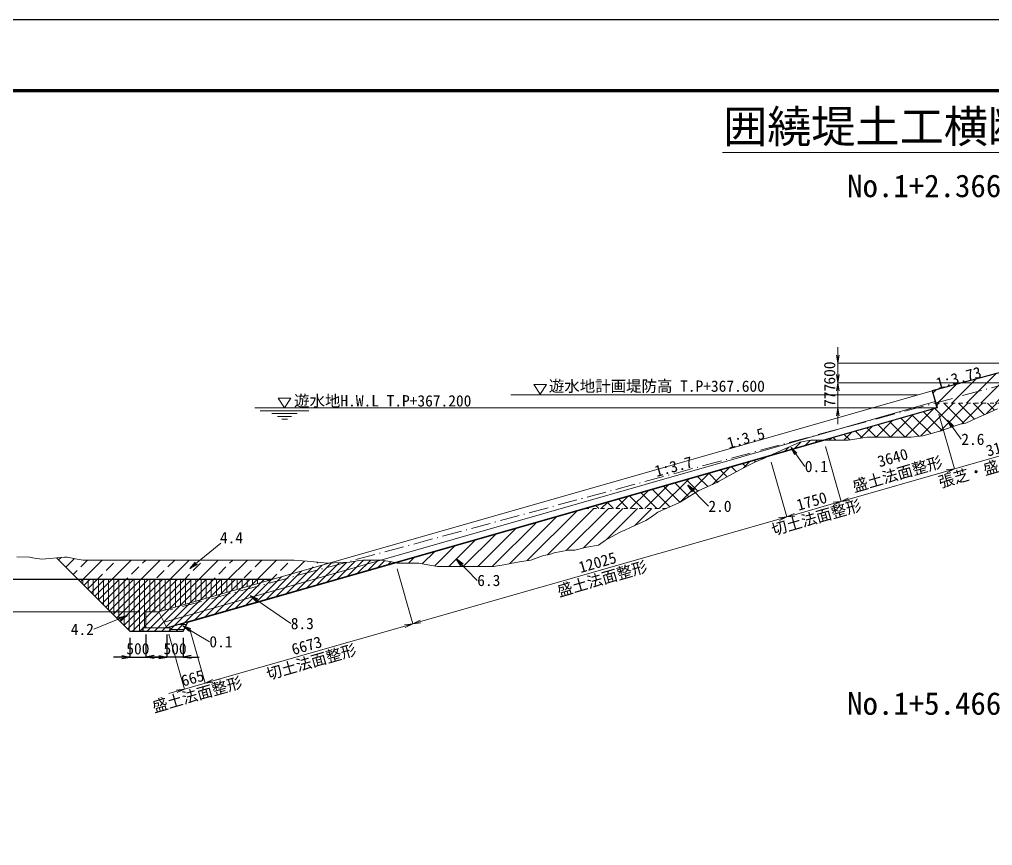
# Model space of a CAD drawing. Header units: millimetres. Extents: x -23295 to 84900, y -241468 to 58400.
# Drawn here: x 14885 to 44963, y 32879 to 58400 of the extents above; entities that cross this region are included whole.
import ezdxf
from ezdxf.enums import TextEntityAlignment as Align

# ---------------------------------------------------------------- set-up
doc = ezdxf.new("R2010")
doc.units = ezdxf.units.MM
doc.header["$LTSCALE"] = 100
doc.header["$PDSIZE"] = 300
doc.linetypes.add('SXF_一点短鎖線', pattern=[9.25, 6, -1.5, 0.25, -1.5])
doc.linetypes.add('SXF_跳び破線', pattern=[12, 6, -6])
doc.layers.get('Defpoints').update_dxf_attribs({"color": 191})
for name, color, linetype, lineweight in [('D-BGD', 7, 'Continuous', 13), ('D-BYP-STR6', 2, 'SXF_一点短鎖線', 13), ('D-STR-DIM', 7, 'Continuous', 13), ('D-STR-HTXT', 7, 'Continuous', 13), ('D-STR-STR5', 4, 'SXF_跳び破線', 13), ('D-STR-STR8', 3, 'Continuous', 25), ('D-STR-STR9', 1, 'Continuous', 25), ('D-STR-STRA', 6, 'Continuous', 25), ('D-STR-STRC', 7, 'Continuous', 13), ('D-STR-TXT', 7, 'Continuous', 13), ('D-TTL', 2, 'Continuous', 140), ('D-TTL-LINE', 7, 'Continuous', 13), ('D-TTL-TXT', 7, 'Continuous', 13), ('切土法面整形', 4, 'Continuous', 13), ('埋A', 6, 'Continuous', 13), ('埋C', 6, 'Continuous', 13), ('床堀', 3, 'Continuous', 13), ('張芝', 3, 'Continuous', 13), ('掘削', 4, 'Continuous', 13), ('盛土(2.5≦W＜4.0)', 5, 'Continuous', 13), ('盛土(W＜2.5)', 5, 'Continuous', 13), ('盛土法面整形', 1, 'Continuous', 13)]:
    doc.layers.add(name, color=color, linetype=linetype, lineweight=lineweight)
doc.styles.add('MS ゴシック', font='MS Gothic.ttf')
doc.styles.add('ＭＳ ゴシック', font='MS Gothic.ttf')
doc.dimstyles.new('DIM-100-F', dxfattribs={"dimscale": 100, "dimtxt": 3.5, "dimasz": 2.5, "dimexe": 0, "dimexo": 2, "dimgap": 0.8, "dimtad": 1, "dimdec": 0, "dimzin": 0, "dimdsep": 46, "dimtxsty": 'MS ゴシック', "dimblk": 'OPEN', "dimcen": 0.1, "dimclrd": 256, "dimclre": 256, "dimclrt": 256, "dimaunit": 1, "dimadec": 4, "dimazin": 0, "dimtfac": 1, "dimtdec": 0, "dimtmove": 2, "dimatfit": 3, "dimldrblk": 'OPEN', "dimfxl": 1, "dimtolj": 1, "dimtzin": 0, "dimlwd": -1, "dimlwe": -1, "dimarcsym": 0})
pattern_1 = [(45, (-164286.73, 131177.19), (-112.2532, 112.2532), [])]

# ---------------------------------------------------------------- blocks, each defined once
blk = doc.blocks.new('_Open')
at = {"color": 0, "linetype": 'ByBlock', "lineweight": -2}
for p, q in [((-1, 0.17), (0, 0)), ((-1, -0.17), (0, 0)), ((0, 0), (-1, 0))]:
    blk.add_line(p, q, dxfattribs=at)
blk = doc.blocks.new('*D137')
at = {"layer": 'D-STR-DIM', "transparency": 16777216}
for p, q in [((40183, 47427), (40183, 47677)), ((45311, 47177), (40183, 47177)), ((40183, 46400), (40183, 47177)), ((41034, 46400), (40183, 46400)), ((40183, 46150), (40183, 45900))]:
    blk.add_line(p, q, dxfattribs=at)
at = {"layer": 'Defpoints', "color": 0, "transparency": 16777216}
for p in [(40183, 47177), (45511, 47177), (41234, 46400)]:
    blk.add_point(p, dxfattribs=at)
at = {"layer": 'D-STR-DIM', "transparency": 16777216, "xscale": 250, "yscale": 250, "zscale": 250}
for p, rotation in [((40183, 47177), 270), ((40183, 46400), 90)]:
    blk.add_blockref('_Open', p, dxfattribs=dict(at, rotation=rotation))
at = {"layer": 'D-STR-DIM', "transparency": 16777216, "insert": (39928, 46789), "char_height": 350, "attachment_point": 5, "rotation": 90, "style": 'MS ゴシック'}
blk.add_mtext('\\A1;777', dxfattribs=at)
blk = doc.blocks.new('*D139')
at = {"layer": 'D-STR-DIM', "ltscale": 0.01, "transparency": 16777216}
for p, q in [((16495, 41100), (5911, 41100)), ((5911, 40350), (5911, 40850)), ((18595, 40100), (5911, 40100))]:
    blk.add_line(p, q, dxfattribs=at)
at = {"layer": 'Defpoints', "color": 0, "ltscale": 0.01, "transparency": 16777216}
for p in [(5911, 41100), (16695, 41100), (18795, 40100)]:
    blk.add_point(p, dxfattribs=at)
at = {"layer": 'D-STR-DIM', "ltscale": 0.01, "transparency": 16777216, "xscale": 250, "yscale": 250, "zscale": 250}
for p, rotation in [((5911, 41100), 90), ((5911, 40100), 270)]:
    blk.add_blockref('_Open', p, dxfattribs=dict(at, rotation=rotation))
at = {"layer": 'D-STR-DIM', "ltscale": 0.01, "transparency": 16777216, "insert": (5616, 40600), "char_height": 350, "attachment_point": 5, "rotation": 90, "style": 'MS ゴシック'}
blk.add_mtext('\\A1;1000', dxfattribs=at)
blk = doc.blocks.new('*D140')
at = {"layer": 'D-STR-DIM', "transparency": 16777216}
for p, q in [((40183, 48027), (40183, 48277)), ((45925, 47777), (40183, 47777)), ((40183, 47177), (40183, 47777)), ((45311, 47177), (40183, 47177)), ((40183, 46927), (40183, 46677))]:
    blk.add_line(p, q, dxfattribs=at)
at = {"layer": 'Defpoints', "color": 0, "transparency": 16777216}
for p in [(40183, 47777), (46125, 47777), (45511, 47177)]:
    blk.add_point(p, dxfattribs=at)
at = {"layer": 'D-STR-DIM', "transparency": 16777216, "xscale": 250, "yscale": 250, "zscale": 250}
for p, rotation in [((40183, 47777), 270), ((40183, 47177), 90)]:
    blk.add_blockref('_Open', p, dxfattribs=dict(at, rotation=rotation))
at = {"layer": 'D-STR-DIM', "transparency": 16777216, "insert": (39928, 47477), "char_height": 350, "attachment_point": 5, "rotation": 90, "style": 'MS ゴシック'}
blk.add_mtext('\\A1;600', dxfattribs=at)
blk = doc.blocks.new('*D141')
at = {"layer": 'Defpoints', "color": 0, "transparency": 16777216}
for p in [(20086, 39783), (19447, 39600), (20625, 37895)]:
    blk.add_point(p, dxfattribs=at)
at = {"layer": '盛土法面整形', "transparency": 16777216}
for p, q in [((19502, 39408), (19986, 37712)), ((20141, 39590), (20625, 37895)), ((20866, 37963), (21106, 38032)), ((19746, 37643), (19505, 37575)), ((19986, 37712), (20625, 37895))]:
    blk.add_line(p, q, dxfattribs=at)
at = {"layer": '盛土法面整形', "transparency": 16777216, "xscale": 250, "yscale": 250, "zscale": 250}
for p, rotation in [((20625, 37895), 195.9453959009215), ((19986, 37712), 15.94539590092147)]:
    blk.add_blockref('_Open', p, dxfattribs=dict(at, rotation=rotation))
at = {"layer": '盛土法面整形', "transparency": 16777216, "char_height": 350, "attachment_point": 5, "rotation": 15.9454, "style": 'MS ゴシック'}
for s, insert in [('\\A1;665', (20236, 38049)), ('\\A1;盛土法面整形', (20385, 37527))]:
    blk.add_mtext(s, dxfattribs=dict(at, insert=insert))
blk = doc.blocks.new('*D142')
at = {"layer": 'Defpoints', "color": 0, "transparency": 16777216}
for p in [(26502, 41616), (20086, 39783), (27041, 39728)]:
    blk.add_point(p, dxfattribs=at)
at = {"layer": '切土法面整形', "transparency": 16777216}
for p, q in [((26557, 41424), (27041, 39728)), ((20141, 39590), (20625, 37895)), ((20866, 37963), (26801, 39659))]:
    blk.add_line(p, q, dxfattribs=at)
at = {"layer": '切土法面整形', "transparency": 16777216, "xscale": 250, "yscale": 250, "zscale": 250}
for p, rotation in [((27041, 39728), 15.94539589957715), ((20625, 37895), 195.9453958995772)]:
    blk.add_blockref('_Open', p, dxfattribs=dict(at, rotation=rotation))
at = {"layer": '切土法面整形', "transparency": 16777216, "char_height": 350, "attachment_point": 5, "rotation": 15.9454, "style": 'MS ゴシック'}
for s, insert in [('\\A1;切土法面整形', (23912, 38536)), ('\\A1;6673', (23763, 39056))]:
    blk.add_mtext(s, dxfattribs=dict(at, insert=insert))
blk = doc.blocks.new('*D143')
at = {"layer": 'Defpoints', "color": 0, "transparency": 16777216}
for p in [(38064, 44919), (38603, 43031), (26502, 41616)]:
    blk.add_point(p, dxfattribs=at)
at = {"layer": '盛土法面整形', "transparency": 16777216}
for p, q in [((38119, 44727), (38603, 43031)), ((27282, 39796), (38363, 42963)), ((26557, 41424), (27041, 39728))]:
    blk.add_line(p, q, dxfattribs=at)
at = {"layer": '盛土法面整形', "transparency": 16777216, "xscale": 250, "yscale": 250, "zscale": 250}
for p, rotation in [((38603, 43031), 15.94539589957715), ((27041, 39728), 195.9453958995772)]:
    blk.add_blockref('_Open', p, dxfattribs=dict(at, rotation=rotation))
at = {"layer": '盛土法面整形', "transparency": 16777216, "char_height": 350, "attachment_point": 5, "rotation": 15.9454, "style": 'MS ゴシック'}
for s, insert in [('\\A1;12025', (32752, 41625)), ('\\A1;盛土法面整形', (32901, 41103))]:
    blk.add_mtext(s, dxfattribs=dict(at, insert=insert))
blk = doc.blocks.new('*D144')
at = {"layer": 'Defpoints', "color": 0, "transparency": 16777216}
for p in [(46125, 47777), (43247, 46400), (46811, 45376)]:
    blk.add_point(p, dxfattribs=at)
at = {"layer": '張芝', "transparency": 16777216}
for p, q in [((46180, 47585), (46811, 45376)), ((43302, 46208), (43786, 44512)), ((47051, 45445), (47292, 45514)), ((43786, 44512), (46811, 45376)), ((43546, 44443), (43305, 44375))]:
    blk.add_line(p, q, dxfattribs=at)
at = {"layer": '張芝', "transparency": 16777216, "xscale": 250, "yscale": 250, "zscale": 250}
for p, rotation in [((46811, 45376), 195.9453958995772), ((43786, 44512), 15.94539589957718)]:
    blk.add_blockref('_Open', p, dxfattribs=dict(at, rotation=rotation))
at = {"layer": '張芝', "transparency": 16777216, "char_height": 350, "attachment_point": 5, "rotation": 15.9454, "style": 'MS ゴシック'}
for s, insert in [('\\A1;張芝・盛土法面整形}', (45378, 44665)), ('\\A1;{\\C3;3146', (45228, 45189))]:
    blk.add_mtext(s, dxfattribs=dict(at, insert=insert))
blk = doc.blocks.new('*D41')
at = {"layer": 'Defpoints', "transparency": 16777216}
for p, q in [((19445, 39400), (19445, 38703)), ((19945, 39300), (19945, 38703)), ((19195, 38703), (18945, 38703)), ((19945, 38703), (19445, 38703)), ((20195, 38703), (20445, 38703))]:
    blk.add_line(p, q, dxfattribs=at)
at = {"layer": 'Defpoints', "color": 0, "transparency": 16777216}
for p in [(19445, 39600), (19945, 39500), (19445, 38703)]:
    blk.add_point(p, dxfattribs=at)
at = {"layer": 'Defpoints', "transparency": 16777216, "xscale": 250, "yscale": 250, "zscale": 250}
blk.add_blockref('_Open', (19445, 38703), dxfattribs=at)
at = {"layer": 'Defpoints', "transparency": 16777216, "xscale": 250, "yscale": 250, "zscale": 250, "rotation": 180}
blk.add_blockref('_Open', (19945, 38703), dxfattribs=at)
at = {"layer": 'Defpoints', "transparency": 16777216, "insert": (19695, 38958), "char_height": 350, "attachment_point": 5, "style": 'MS ゴシック'}
blk.add_mtext('\\A1;500', dxfattribs=at)
blk = doc.blocks.new('*D42')
at = {"layer": 'Defpoints', "transparency": 16777216}
for p, q in [((18295, 39300), (18295, 38703)), ((18795, 39400), (18795, 38703)), ((18045, 38703), (17795, 38703)), ((18295, 38703), (18795, 38703)), ((19045, 38703), (19295, 38703))]:
    blk.add_line(p, q, dxfattribs=at)
at = {"layer": 'Defpoints', "color": 0, "transparency": 16777216}
for p in [(18295, 39500), (18795, 39600), (18795, 38703)]:
    blk.add_point(p, dxfattribs=at)
at = {"layer": 'Defpoints', "transparency": 16777216, "xscale": 250, "yscale": 250, "zscale": 250}
blk.add_blockref('_Open', (18295, 38703), dxfattribs=at)
at = {"layer": 'Defpoints', "transparency": 16777216, "xscale": 250, "yscale": 250, "zscale": 250, "rotation": 180}
blk.add_blockref('_Open', (18795, 38703), dxfattribs=at)
at = {"layer": 'Defpoints', "transparency": 16777216, "insert": (18545, 38958), "char_height": 350, "attachment_point": 5, "style": 'MS ゴシック'}
blk.add_mtext('\\A1;500', dxfattribs=at)
blk = doc.blocks.new('*D243')
at = {"layer": 'Defpoints', "color": 0, "transparency": 16777216}
for p in [(39746, 45400), (38064, 44919), (40286, 43512)]:
    blk.add_point(p, dxfattribs=at)
at = {"layer": '切土法面整形', "transparency": 16777216}
for p, q in [((39801, 45208), (40286, 43512)), ((38119, 44727), (38603, 43031)), ((38844, 43100), (40045, 43443))]:
    blk.add_line(p, q, dxfattribs=at)
at = {"layer": '切土法面整形', "transparency": 16777216, "xscale": 250, "yscale": 250, "zscale": 250}
for p, rotation in [((40286, 43512), 15.94539589957715), ((38603, 43031), 195.9453958995772)]:
    blk.add_blockref('_Open', p, dxfattribs=dict(at, rotation=rotation))
at = {"layer": '切土法面整形', "transparency": 16777216, "char_height": 350, "attachment_point": 5, "rotation": 15.9454, "style": 'MS ゴシック'}
for s, insert in [('\\A1;1750', (39374, 43517)), ('\\A1;切土法面整形', (39523, 42997))]:
    blk.add_mtext(s, dxfattribs=dict(at, insert=insert))
blk = doc.blocks.new('*D244')
at = {"layer": 'Defpoints', "color": 0, "transparency": 16777216}
for p in [(43247, 46400), (39746, 45400), (43786, 44512)]:
    blk.add_point(p, dxfattribs=at)
at = {"layer": '盛土法面整形', "transparency": 16777216}
for p, q in [((43302, 46208), (43786, 44512)), ((39801, 45208), (40286, 43512)), ((40526, 43581), (43546, 44443))]:
    blk.add_line(p, q, dxfattribs=at)
at = {"layer": '盛土法面整形', "transparency": 16777216, "xscale": 250, "yscale": 250, "zscale": 250}
for p, rotation in [((43786, 44512), 15.94539590092047), ((40286, 43512), 195.9453959009205)]:
    blk.add_blockref('_Open', p, dxfattribs=dict(at, rotation=rotation))
at = {"layer": '盛土法面整形', "transparency": 16777216, "char_height": 350, "attachment_point": 5, "rotation": 15.9454, "style": 'MS ゴシック'}
for s, insert in [('\\A1;3640', (41878, 44859)), ('\\A1;盛土法面整形', (42027, 44337))]:
    blk.add_mtext(s, dxfattribs=dict(at, insert=insert))

msp = doc.modelspace()

# ---------------------------------------------------------------- hatches: boundary and pattern name
at = {"layer": '埋A'}
h = msp.add_hatch(dxfattribs=at)
h.set_pattern_fill('ANSI31', color=256, scale=50, angle=45)
h.set_pattern_definition([(90, (-164286.73, 129876.99), (-158.75, 0), [])])
h.paths.add_polyline_path([(22694.6, 41100.1), (16694.6, 41100.1), (18294.6, 39500.1), (18694.6, 39500.1), (18694.6, 39600.1), (18794.6, 39600.1), (18794.6, 40100.1), (19194.6, 40100.1)])
at = {"layer": '埋C'}
h = msp.add_hatch(dxfattribs=at)
h.set_pattern_fill('ANSI31', color=256, scale=50, angle=135)
h.set_pattern_definition([(180, (-164286.73, 129876.99), (-1e-14, -158.75), [])])
h.paths.add_polyline_path([(19944.6, 39500.1), (20085.9, 39782.8), (19446.6, 39600.1), (19544.6, 39600.1), (19544.6, 39500.1)])
at = {"layer": '床堀'}
h = msp.add_hatch(dxfattribs=at)
h.set_pattern_fill('ANSI31', color=256, scale=50)
h.set_pattern_definition(pattern_1)
h.paths.add_polyline_path([(39746.2, 45400), (39434.2, 45400), (39377.2, 45400), (39344.5, 45400), (39011, 45342.2), (38430.8, 45083.2), (38278.6, 45015.2), (38191, 44976.1), (38063.9, 44919.3)])
h = msp.add_hatch(dxfattribs=at)
h.set_pattern_fill('ANSI31', color=256, scale=50)
h.set_pattern_definition(pattern_1)
h.paths.add_polyline_path([(24465.1, 41606), (22694.6, 41100.1), (16694.6, 41100.1), (18294.6, 39500.1), (19944.6, 39500.1), (20085.9, 39782.8), (26501.7, 41615.9), (26391.1, 41646.1), (26080, 41700), (25827.3, 41700), (25503.3, 41700), (25387.8, 41680), (25094.9, 41629.2)])
at = {"layer": '掘削'}
h = msp.add_hatch(dxfattribs=at)
h.set_pattern_fill('ANSI33', color=256, scale=100)
h.set_pattern_definition([(45, (-164286.73, 131177.2), (-449.0128, 449.0128), []), (45, (-163837.7, 131177.2), (-449.0128, 449.0128), [317.5, -158.75])])
edge = h.paths.add_edge_path()
edge.add_line((24465.1, 41606), (24384.5, 41603))
edge.add_line((24384.5, 41603), (24362.5, 41600))
edge.add_line((24362.5, 41600), (24349.8, 41601.7))
edge.add_line((24349.8, 41601.7), (24303, 41608.1))
edge.add_line((24303, 41608.1), (23773.1, 41660.9))
edge.add_line((23773.1, 41660.9), (23630, 41675.2))
edge.add_line((23630, 41675.2), (23381.2, 41700))
edge.add_line((23381.2, 41700), (23196.4, 41700))
edge.add_line((23196.4, 41700), (22897.6, 41700))
edge.add_line((22897.6, 41700), (22619.7, 41700))
edge.add_line((22619.7, 41700), (22377.9, 41700))
edge.add_line((22377.9, 41700), (22165.2, 41700))
edge.add_line((22165.2, 41700), (21590.2, 41700))
edge.add_line((21590.2, 41700), (21466.2, 41700))
edge.add_line((21466.2, 41700), (21374.5, 41700))
edge.add_line((21374.5, 41700), (21066.6, 41700))
edge.add_line((21066.6, 41700), (20889.5, 41700))
edge.add_line((20889.5, 41700), (20371.2, 41700))
edge.add_line((20371.2, 41700), (20334.1, 41700))
edge.add_line((20334.1, 41700), (20325.8, 41700))
edge.add_line((20325.8, 41700), (20233.8, 41700))
edge.add_line((20233.8, 41700), (19479.9, 41700))
edge.add_line((19479.9, 41700), (19159.4, 41700))
edge.add_line((19159.4, 41700), (18877.4, 41700))
edge.add_line((18877.4, 41700), (18582.6, 41700))
edge.add_line((18582.6, 41700), (18503.1, 41700))
edge.add_line((18503.1, 41700), (18364.6, 41700))
edge.add_line((18364.6, 41700), (18005.9, 41700))
edge.add_line((18005.9, 41700), (17521, 41700))
edge.add_line((17521, 41700), (17404.4, 41700))
edge.add_line((17404.4, 41700), (17361.3, 41700))
edge.add_line((17361.3, 41700), (16852.5, 41700))
edge.add_line((16852.5, 41700), (16672, 41731.3))
edge.add_line((16672, 41731.3), (16358, 41785.7))
edge.add_line((16358, 41785.7), (16275.8, 41791.8))
edge.add_line((16275.8, 41791.8), (16164.6, 41780.7))
edge.add_line((16164.6, 41780.7), (16027.6, 41767.1))
edge.add_line((16027.6, 41767.1), (16694.6, 41100.1))
edge.add_line((16694.6, 41100.1), (22694.6, 41100.1))
edge.add_line((22694.6, 41100.1), (24465.1, 41606))
at = {"layer": '盛土(2.5≦W＜4.0)'}
h = msp.add_hatch(dxfattribs=at)
h.set_pattern_fill('ANSI31', color=256, scale=100)
h.set_pattern_definition([(45, (-164286.73, 110651.6), (-224.5064, 224.5064), [])])
h.paths.add_polyline_path([(47067.7, 47139.2), (47418.5, 47295.8), (47460.6, 47307.3), (47800.1, 47400), (47995.2, 47453.3), (48464, 47500), (45223, 47500), (43095.5, 46929), (43206, 46542.3), (45706, 46542.3), (46005.2, 46664.8), (46265.1, 46780.8), (46335.2, 46812.2), (46457.3, 46866.7), (46841.8, 47038.3)])
h = msp.add_hatch(dxfattribs=at)
h.set_pattern_fill('ANSI31', color=256, scale=100)
h.set_pattern_definition([(45, (-164286.73, 125651.6), (-224.5064, 224.5064), [])])
h.paths.add_polyline_path([(34250.2, 42916.7), (34417.6, 43037.1), (34616.4, 43180.2), (34730.7, 43231.2), (34864.5, 43290.9), (32364.5, 43290.9), (26501.7, 41615.9), (26559.7, 41600), (26656.7, 41600), (27015.7, 41600), (27233.4, 41600), (27394.4, 41572.1), (27810.1, 41500), (28372.1, 41500), (28386.8, 41500), (28390.8, 41500), (28397.7, 41500), (29123.2, 41500), (29540.3, 41500), (29855.7, 41554.7), (30117, 41600), (30404.3, 41649.8), (30693.7, 41700), (31084.9, 41835.7), (31270.4, 41872.6), (31407.7, 41923.8), (31847.1, 42000), (32052.9, 42000), (32411, 42097.8), (32423.9, 42100), (32785.4, 42162.7), (33000.6, 42317.5), (33414.3, 42543.5), (33517.8, 42589.7), (33577.3, 42616.2), (33797.7, 42714.6)])
at = {"layer": '盛土(W＜2.5)'}
h = msp.add_hatch(dxfattribs=at)
h.set_pattern_fill('ANSI37', color=256, scale=100)
h.set_pattern_definition([(45, (-164286.73, 101177.2), (-224.5064, 224.5064), []), (135, (-164286.73, 101177.2), (-224.5064, -224.5064), [])])
h.paths.add_polyline_path([(35884.2, 43846.2), (36424.2, 44087.3), (36447.5, 44097.7), (36460.9, 44107.3), (36510.4, 44134.4), (37037.6, 44422.3), (37427.5, 44635.2), (37614.3, 44718.6), (37912.3, 44851.7), (38063.9, 44919.3), (32364.5, 43290.9), (34864.5, 43290.9), (35154.1, 43420.2), (35307.4, 43488.7), (35420.9, 43559)])
h.paths.add_polyline_path([(43292.4, 45669.1), (43381.5, 45693.4), (43447.4, 45722.9), (43958.2, 45900), (44138, 45931.2), (44450.7, 46070.8), (44870.4, 46258.2), (45111.6, 46365.9), (45454, 46459.4), (45602.8, 46500), (45706, 46542.3), (43206, 46542.3), (43246.6, 46400.1), (39746.2, 45400), (39921.2, 45400), (40437.5, 45400), (40497.9, 45400), (40579.6, 45414.2), (41074.6, 45500), (41208.3, 45500), (41651.3, 45500), (41940.7, 45500), (42228.1, 45500), (42306.9, 45500), (42444.1, 45500), (42804.8, 45535.9)])

# ---------------------------------------------------------------- linework, layer by layer
at = {"layer": 'D-BGD', "linetype": 'Continuous', "lineweight": 13}
msp.add_lwpolyline([(45111.6, 46365.9), (44870.4, 46258.2), (44450.7, 46070.8), (44138, 45931.2), (43958.2, 45900), (43447.4, 45722.9), (43381.5, 45693.4), (43292.4, 45669.1), (42804.8, 45535.9), (42444.1, 45500), (42306.9, 45500), (42228.1, 45500), (41940.7, 45500), (41651.3, 45500), (41208.3, 45500), (41074.6, 45500), (40579.6, 45414.2), (40497.9, 45400), (40437.5, 45400), (39921.2, 45400), (39434.2, 45400), (39377.2, 45400), (39344.5, 45400), (39011, 45342.2), (38430.8, 45083.2), (38278.6, 45015.2), (38191, 44976.1), (37912.3, 44851.7), (37614.3, 44718.6), (37427.5, 44635.2), (37037.6, 44422.3), (36510.4, 44134.4), (36460.9, 44107.3), (36447.5, 44097.7), (36424.2, 44087.3), (35884.2, 43846.2), (35420.9, 43559), (35307.4, 43488.7), (35154.1, 43420.2), (34730.7, 43231.2), (34616.4, 43180.2), (34417.6, 43037.1), (34250.2, 42916.7), (33797.7, 42714.6), (33577.3, 42616.2), (33517.8, 42589.7), (33414.3, 42543.5), (33000.6, 42317.5), (32785.4, 42162.7), (32423.9, 42100), (32411, 42097.8), (32052.9, 42000), (31847.1, 42000), (31407.7, 41923.8), (31270.4, 41872.6), (31084.9, 41835.7), (30693.7, 41700), (30404.3, 41649.8), (30117, 41600), (29855.7, 41554.7), (29540.3, 41500), (29123.2, 41500), (28397.7, 41500), (28390.8, 41500), (28386.8, 41500), (28372.1, 41500), (27810.1, 41500), (27394.4, 41572.1), (27233.4, 41600), (27015.7, 41600), (26656.7, 41600), (26559.7, 41600), (26391.1, 41646.1), (26080, 41700), (25827.3, 41700), (25503.3, 41700), (25387.8, 41680), (25094.9, 41629.2), (24384.5, 41603), (24362.5, 41600), (24349.8, 41601.7), (24303, 41608.1), (23773.1, 41660.9), (23630, 41675.2), (23381.2, 41700), (23196.4, 41700), (22897.6, 41700), (22619.7, 41700), (22377.9, 41700), (22165.2, 41700), (21590.2, 41700), (21466.2, 41700), (21374.5, 41700), (21066.6, 41700), (20889.5, 41700), (20371.2, 41700), (20334.1, 41700), (20325.8, 41700), (20233.8, 41700), (19479.9, 41700), (19159.4, 41700), (18877.4, 41700), (18582.6, 41700), (18503.1, 41700), (18364.6, 41700), (18005.9, 41700), (17521, 41700), (17404.4, 41700), (17361.3, 41700), (16852.5, 41700), (16672, 41731.3), (16358, 41785.7), (16275.8, 41791.8), (16164.6, 41780.7), (15699.1, 41734.3), (15573.4, 41721.8), (15354.7, 41759.7), (15207.1, 41785.3), (14808.3, 41800)], dxfattribs=at)
at = {"layer": 'D-BYP-STR6', "linetype": 'SXF_一点短鎖線'}
msp.add_lwpolyline([(63633.6, 41616.1), (52511.1, 47177.3), (45511.1, 47177.3), (19540.8, 40158.3)], dxfattribs=at)
at = {"layer": 'D-STR-HTXT', "linetype": 'Continuous'}
for p, q in [((31180.4, 47121.9), (30780.4, 47121.9)), ((30980.4, 46821.9), (30780.4, 47121.9)), ((30980.4, 46821.9), (31180.4, 47121.9)), ((30077.5, 46800.1), (42644.6, 46800.1))]:
    msp.add_line(p, q, dxfattribs=at)
at = {"layer": 'D-STR-HTXT'}
for p, q in [((23278.4, 46700.1), (22878.4, 46700.1)), ((23078.4, 46400.1), (22878.4, 46700.1)), ((23078.4, 46400.1), (23278.4, 46700.1)), ((22157.7, 46400.1), (43246.6, 46400.1)), ((23828.4, 46312.1), (22328.4, 46312.1)), ((23468.4, 46224.1), (22688.4, 46224.1)), ((23298.4, 46136.1), (22858.4, 46136.1)), ((23166.4, 46048.1), (22990.4, 46048.1))]:
    msp.add_line(p, q, dxfattribs=at)
at = {"layer": 'D-STR-STR5', "linetype": 'SXF_跳び破線', "ltscale": 0.2}
for p, q in [((43206, 46542.3), (45706, 46542.3)), ((32364.5, 43290.9), (34864.5, 43290.9))]:
    msp.add_line(p, q, dxfattribs=at)
at = {"layer": 'D-STR-STR8'}
msp.add_line((38063.9, 44919.3), (39746.2, 45400), dxfattribs=at)
msp.add_lwpolyline([(16027.6, 41767.1), (18294.6, 39500.1), (19944.6, 39500.1), (20085.9, 39782.8), (26501.7, 41615.9)], dxfattribs=at)
at = {"layer": 'D-STR-STR9', "ltscale": 0.01}
msp.add_line((45511.1, 47577.3), (43095.5, 46929), dxfattribs=at)
at = {"layer": 'D-STR-STR9'}
for p, q in [((43095.5, 46929), (43246.6, 46400.1)), ((43246.6, 46400.1), (39746.2, 45400)), ((26501.7, 41615.9), (38063.9, 44919.3))]:
    msp.add_line(p, q, dxfattribs=at)
at = {"layer": 'D-STR-STRA'}
msp.add_line((22694.6, 41100.1), (2850, 41100.1), dxfattribs=at)
at = {"layer": 'D-STR-STRC', "ltscale": 0.2}
for p, q in [((43095.5, 46929), (19194.6, 40100.1)), ((43191.7, 46592.4), (43095.5, 46929)), ((43191.7, 46592.4), (19353.8, 39781.6))]:
    msp.add_line(p, q, dxfattribs=at)
at = {"layer": 'D-STR-STRC', "linetype": 'Continuous', "lineweight": 25}
for q in [(19446.6, 39600.1), (43191.7, 46592.4)]:
    msp.add_line((43246.6, 46400.1), q, dxfattribs=at)
at = {"layer": 'D-STR-STRC', "ltscale": 0.2}
msp.add_lwpolyline([(18794.6, 39600.1), (18794.6, 40100.1), (19194.6, 40100.1), (19444.6, 39600.1)], close=True, dxfattribs=at)
at = {"layer": 'D-STR-STRC', "linetype": 'Continuous', "lineweight": 25}
msp.add_lwpolyline([(18794.6, 39600.1), (18694.6, 39600.1), (18694.6, 39500.1), (19544.6, 39500.1), (19544.6, 39600.1), (19444.6, 39600.1)], dxfattribs=at)
at = {"layer": 'D-TTL'}
msp.add_lwpolyline([(2850, 56200), (2850, 1200), (82850, 1200), (82850, 56200)], close=True, dxfattribs=at)
at = {"layer": 'D-TTL-LINE'}
msp.add_line((36612.3, 54294.1), (49612.3, 54294.1), dxfattribs=at)
at = {"layer": 'Defpoints', "color": 1}
msp.add_lwpolyline([(84900, -1000), (800, -1000), (800, 58400), (84900, 58400)], close=True, dxfattribs=at)

# ---------------------------------------------------------------- texts
at = {"layer": 'D-STR-TXT', "style": 'ＭＳ ゴシック'}
for s, rotation, p in [('1:3.73', 15.02492, (43271.1, 46976.1)), ('1:3.5', 15.9454, (36813.3, 45134))]:
    msp.add_text(s, height=350, rotation=rotation, dxfattribs=at).set_placement(p)
at = {"layer": 'D-STR-TXT', "ltscale": 0.01, "style": 'ＭＳ ゴシック'}
for s, p in [('遊水地計画堤防高 T.P+367.600', (31249, 46897)), ('遊水地H.W.L T.P+367.200', (23373.8, 46443.2))]:
    msp.add_text(s, height=350, dxfattribs=at).set_placement(p)
at = {"layer": 'D-STR-TXT', "style": 'ＭＳ ゴシック'}
msp.add_text('1:3.7', height=350, rotation=15.124, dxfattribs=at).set_placement((35177.9, 44318.5), align=Align.BOTTOM_CENTER)
at = {"layer": 'D-TTL-TXT', "style": 'MS ゴシック'}
for s, height, p in [('囲繞堤土工横断図(1)', 1000, (43112.3, 54294.1)), ('No.1+2.366', 700, (42850, 52700)), ('No.1+5.466', 700, (42850, 36707.8))]:
    msp.add_text(s, height=height, dxfattribs=at).set_placement(p, align=Align.BOTTOM_CENTER)
at = {"layer": '埋A', "style": 'ＭＳ ゴシック'}
msp.add_text('4.2', height=350, dxfattribs=at).set_placement((17185.5, 39559), align=Align.MIDDLE_RIGHT)
at = {"layer": '埋C', "style": 'ＭＳ ゴシック'}
msp.add_text('0.1', height=350, dxfattribs=at).set_placement((20756.1, 39176.6), align=Align.MIDDLE_LEFT)
at = {"layer": '床堀', "style": 'ＭＳ ゴシック'}
for s, p in [('0.1', (39159.8, 44590.6)), ('8.3', (23270.8, 39738.1))]:
    msp.add_text(s, height=350, dxfattribs=at).set_placement(p, align=Align.MIDDLE_LEFT)
at = {"layer": '掘削', "style": 'ＭＳ ゴシック'}
msp.add_text('4.4', height=350, dxfattribs=at).set_placement((21795.7, 42215.9), align=Align.RIGHT)
at = {"layer": '盛土(2.5≦W＜4.0)', "style": 'ＭＳ ゴシック'}
msp.add_text('6.3', height=350, dxfattribs=at).set_placement((29034.7, 41070.5), align=Align.MIDDLE_LEFT)
at = {"layer": '盛土(W＜2.5)', "style": 'ＭＳ ゴシック'}
for s, p in [('2.6', (43997.3, 45430.7)), ('2.0', (36180.3, 43359.7))]:
    msp.add_text(s, height=350, dxfattribs=at).set_placement(p, align=Align.MIDDLE_LEFT)

# ---------------------------------------------------------------- dimensions: what is measured, and where the dimension line sits
at = {"layer": 'D-STR-DIM'}
for base, p1, p2, picture, middle in [((40183.3, 47777.3), (45511.2, 47177.3), (46124.8, 47777.3), '*D140', (39928.3, 47477.3)), ((40183.3, 47177.3), (41234.1, 46400.1), (45511.2, 47177.3), '*D137', (39928.3, 46788.7))]:
    dim = msp.add_linear_dim(base=base, p1=p1, p2=p2, angle=90, dimstyle='DIM-100-F', override={"dimtix": 1}, dxfattribs=at)
    dim.commit()
    dim.dimension.update_dxf_attribs({"geometry": picture, "text_midpoint": middle})
at = {"layer": 'D-STR-DIM', "ltscale": 0.01}
dim = msp.add_linear_dim(base=(5911.1, 41100.1), p1=(18794.6, 40100.1), p2=(16694.6, 41100.1), angle=90, dimstyle='DIM-100-F', dxfattribs=at)
dim.commit()
dim.dimension.update_dxf_attribs({"geometry": '*D139', "text_midpoint": (5616.1, 40600.1)})
at = {"layer": 'Defpoints'}
dim = msp.add_linear_dim(base=(18794.6, 38703.1), p1=(18294.6, 39500.1), p2=(18794.6, 39600.1), angle=180, dimstyle='DIM-100-F', override={"dimtix": 1}, dxfattribs=at)
dim.commit()
dim.dimension.update_dxf_attribs({"geometry": '*D42', "text_midpoint": (18544.6, 38958.1)})
dim = msp.add_linear_dim(base=(19444.6, 38703.1), p1=(19944.6, 39500.1), p2=(19444.6, 39600.1), dimstyle='DIM-100-F', override={"dimtix": 1}, dxfattribs=at)
dim.commit()
dim.dimension.update_dxf_attribs({"geometry": '*D41', "text_midpoint": (19694.6, 38958.1)})
at = {"layer": '切土法面整形'}
dim = msp.add_linear_dim(base=(40285.7, 43512), p1=(38063.9, 44919.3), p2=(39746.2, 45400), angle=195.9454, text='<>\\X切土法面整形', dimstyle='DIM-100-F', dxfattribs=at)
dim.commit()
dim.dimension.update_dxf_attribs({"geometry": '*D243', "text_midpoint": (39444.5, 43271.6), "dimtype": 160})
dim = msp.add_linear_dim(base=(27041.1, 39727.8), p1=(20085.9, 39782.8), p2=(26501.7, 41615.9), angle=195.9454, text='<>\\X切土法面整形', dimstyle='DIM-100-F', dxfattribs=at)
dim.commit()
dim.dimension.update_dxf_attribs({"geometry": '*D142', "text_midpoint": (23833.2, 38811.3)})
at = {"layer": '張芝'}
dim = msp.add_linear_dim(base=(46810.8, 45376.3), p1=(43246.6, 46400.1), p2=(46124.8, 47777.3), angle=195.9454, text='{\\C3;<>\\X張芝・盛土法面整形}', dimstyle='DIM-100-F', override={"dimtix": 1}, dxfattribs=at)
dim.commit()
dim.dimension.update_dxf_attribs({"geometry": '*D144', "text_midpoint": (45298.4, 44944.2)})
at = {"layer": '盛土法面整形'}
dim = msp.add_linear_dim(base=(43786.1, 44512.1), p1=(39746.2, 45400), p2=(43246.6, 46400.1), angle=15.9454, text='<>\\X盛土法面整形', dimstyle='DIM-100-F', override={"dimtix": 1}, dxfattribs=at)
dim.commit()
dim.dimension.update_dxf_attribs({"geometry": '*D244', "text_midpoint": (41948.2, 44614.2), "dimtype": 161})
dim = msp.add_linear_dim(base=(38603.3, 43031.3), p1=(26501.7, 41615.9), p2=(38063.9, 44919.3), angle=195.9454, text='<>\\X盛土法面整形', dimstyle='DIM-100-F', override={"dimtix": 1}, dxfattribs=at)
dim.commit()
dim.dimension.update_dxf_attribs({"geometry": '*D143', "text_midpoint": (32822.2, 41379.6)})
dim = msp.add_aligned_dim(p1=(19446.6, 39600.1), p2=(20085.9, 39782.8), distance=-1963.6, text='<>\\X盛土法面整形', dimstyle='DIM-100-F', override={"dimtix": 1}, dxfattribs=at)
dim.commit()
dim.dimension.update_dxf_attribs({"geometry": '*D141', "text_midpoint": (20305.7, 37803.4)})

# ---------------------------------------------------------------- leaders
at = {"layer": '埋A'}
msp.add_leader([(18210.1, 39985.7), (17185.5, 39559)], dimstyle='DIM-100-F', override={"dimgap": 0.8, "dimtad": 0, "dimarcsym": 2}, dxfattribs=at)
at = {"layer": '埋C'}
msp.add_leader([(19944.6, 39660.9), (20756.1, 39176.6)], dimstyle='DIM-100-F', override={"dimgap": 0.8, "dimtad": 0, "dimarcsym": 2}, dxfattribs=at)
at = {"layer": '床堀'}
for points in [[(38736.1, 45178.9), (39159.8, 44590.6)], [(22024.3, 40597.6), (23270.8, 39738.1)]]:
    msp.add_leader(points, dimstyle='DIM-100-F', override={"dimgap": 0.8, "dimtad": 0, "dimarcsym": 2}, dxfattribs=at)
at = {"layer": '掘削'}
msp.add_leader([(20152.8, 41438.7), (21113.4, 42215.9)], dimstyle='DIM-100-F', override={"dimgap": 0.8, "dimtad": 0, "dimarcsym": 2}, dxfattribs=at)
at = {"layer": '盛土(2.5≦W＜4.0)'}
msp.add_leader([(28397.2, 41721.3), (29034.7, 41070.5)], dimstyle='DIM-100-F', override={"dimgap": 0.8, "dimtad": 0, "dimarcsym": 2}, dxfattribs=at)
at = {"layer": '盛土(W＜2.5)'}
for points in [[(43573.6, 46019), (43997.3, 45430.7)], [(35542.7, 44010.5), (36180.3, 43359.7)]]:
    msp.add_leader(points, dimstyle='DIM-100-F', override={"dimgap": 0.8, "dimtad": 0, "dimarcsym": 2}, dxfattribs=at)

doc.saveas('drawing.dxf')
